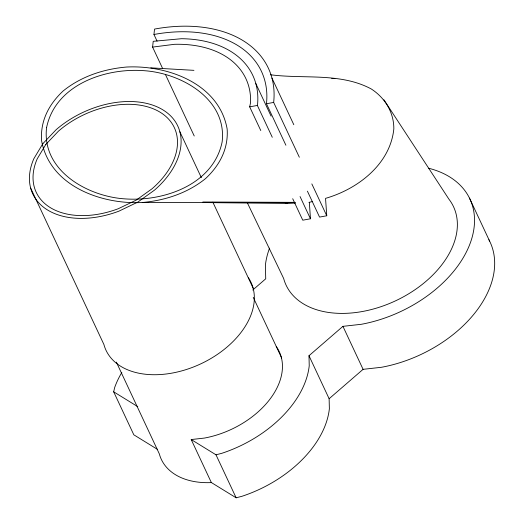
<?xml version="1.0" encoding="UTF-8"?>
<svg xmlns="http://www.w3.org/2000/svg" width="524" height="524" viewBox="0 0 524 524"><rect width="100%" height="100%" fill="white"/><g stroke="black" fill="none" stroke-linecap="round" stroke-linejoin="round"><path stroke-width="0.79" d="M162.656 68.572L152.595 47.088L153.218 41.317L181.52 38.711A120.088 78.783 -25.1 0 1 257.526 104.833L257.363 105.435L272.284 137.288M157.076 41.154L153.951 34.486L154.534 29.082A137.242 90.043 -25.1 0 1 273.666 102.422L299.342 157.239M260.782 130.561L249.679 106.857L250.57 102.553A112.463 73.786 -25.1 0 0 174.472 44.311L152.595 47.088M157.226 449.225L133.817 434.809L113.675 391.821L114.691 387.465A104.839 68.782 -25.1 0 1 121.823 372.485M292.706 198.714L302.767 220.198L310.457 218.777L309.35 202.303M252.758 290.027L265.727 278.807L265.399 265.203A110.557 72.535 -25.1 0 1 269.572 248.114M276.246 346.502A76.249 50.022 -25.1 0 1 204.419 438.071L191.208 439.551L215.993 454.806L221.704 453.345A104.839 68.782 -25.1 0 0 309.232 365.732L308.99 355.737L342.945 326.341L361.364 324.284A110.557 72.535 -25.1 0 0 468.561 247.328A110.557 72.535 -25.1 0 0 428.789 168.269M191.208 439.551L211.342 482.539L236.134 497.8L241.839 496.333A104.839 68.782 -25.1 0 0 329.367 408.727L329.124 398.725L363.086 369.335L381.505 367.278A110.557 72.535 -25.1 0 0 488.892 239.697M308.918 202.408L312.356 201.57M249.679 106.857L257.363 105.435M153.951 34.486A129.618 85.039 -25.1 0 1 266.467 103.752L273.666 102.422M270.522 74.768C303.9 79.17 340.528 72.417 371.293 88.988C384.924 97.805 393.989 112.457 393.832 128.911C390.21 164.326 357.689 189.118 325.542 198.367L326.76 215.764L319.555 217.093L307.411 191.168M142.233 202.506C165.112 200.502 187.527 193.146 205.539 178.592C219.72 165.388 228.51 148.744 227.147 129.009C219.13 83.63 167.542 64.891 126.487 67.039C103.608 69.037 81.194 76.393 63.181 90.947C49.001 104.152 40.21 120.795 41.573 140.53C49.59 185.909 101.171 204.648 142.233 202.506L295.032 202.415M331.725 78.633L334.882 78.482M208.5 202.618L287.624 203.43L295.464 203.05M202.827 202.009L295.045 202.356M150.768 67.851L193.946 70.347M285.266 203.043L287.624 203.43M113.675 391.821L137.779 406.657M383.935 99.796L448.924 199.179A92.447 60.653 -25.1 0 1 396.688 300.285A92.447 60.653 -25.1 0 1 283.648 278.46L247.171 202.441M469.471 198.105L489.613 241.099M271.956 78.063L293.82 124.732M311.839 183.911L326.76 215.764M266.467 103.752L285.901 145.24M255.83 83.571L271.098 116.164M300.049 196.552L310.457 218.777M342.945 326.341L363.086 369.335M308.99 355.737L329.124 398.725M165.433 74.5L194.234 135.985M179.87 131.773L201.386 177.708M212.842 202.159L253.105 288.108M253.249 297.344L281.67 358.01M215.993 454.806L236.134 497.8M116.348 362.117L159.316 453.856A76.249 50.022 -25.1 0 0 211.591 482.578M30.661 188.129L103.896 344.464A80.061 52.524 -25.1 0 0 200.129 364.154A80.061 52.524 -25.1 0 0 248.442 277.792M46.584 127.594C41.442 170.457 87.403 196.376 124.516 198.845C163.521 201.884 213.347 184.776 222.13 141.945C227.272 99.082 181.317 73.163 144.205 70.694C105.2 67.655 55.374 84.77 46.584 127.594M42.85 143.674L33.824 158.752A80.061 52.524 -25.1 0 0 118.935 211.152L137.779 202.113L154.403 190.205A80.061 52.524 -25.1 0 0 163.043 109.948A80.061 52.524 -25.1 0 0 56.127 129.697L42.85 143.674M45.817 144.447L37.224 158.811A76.249 50.022 -25.1 0 0 118.286 208.716L136.233 200.109L152.065 188.764A76.249 50.022 -25.1 0 0 160.292 112.326A76.249 50.022 -25.1 0 0 58.465 131.138L45.817 144.447"/></g></svg>
